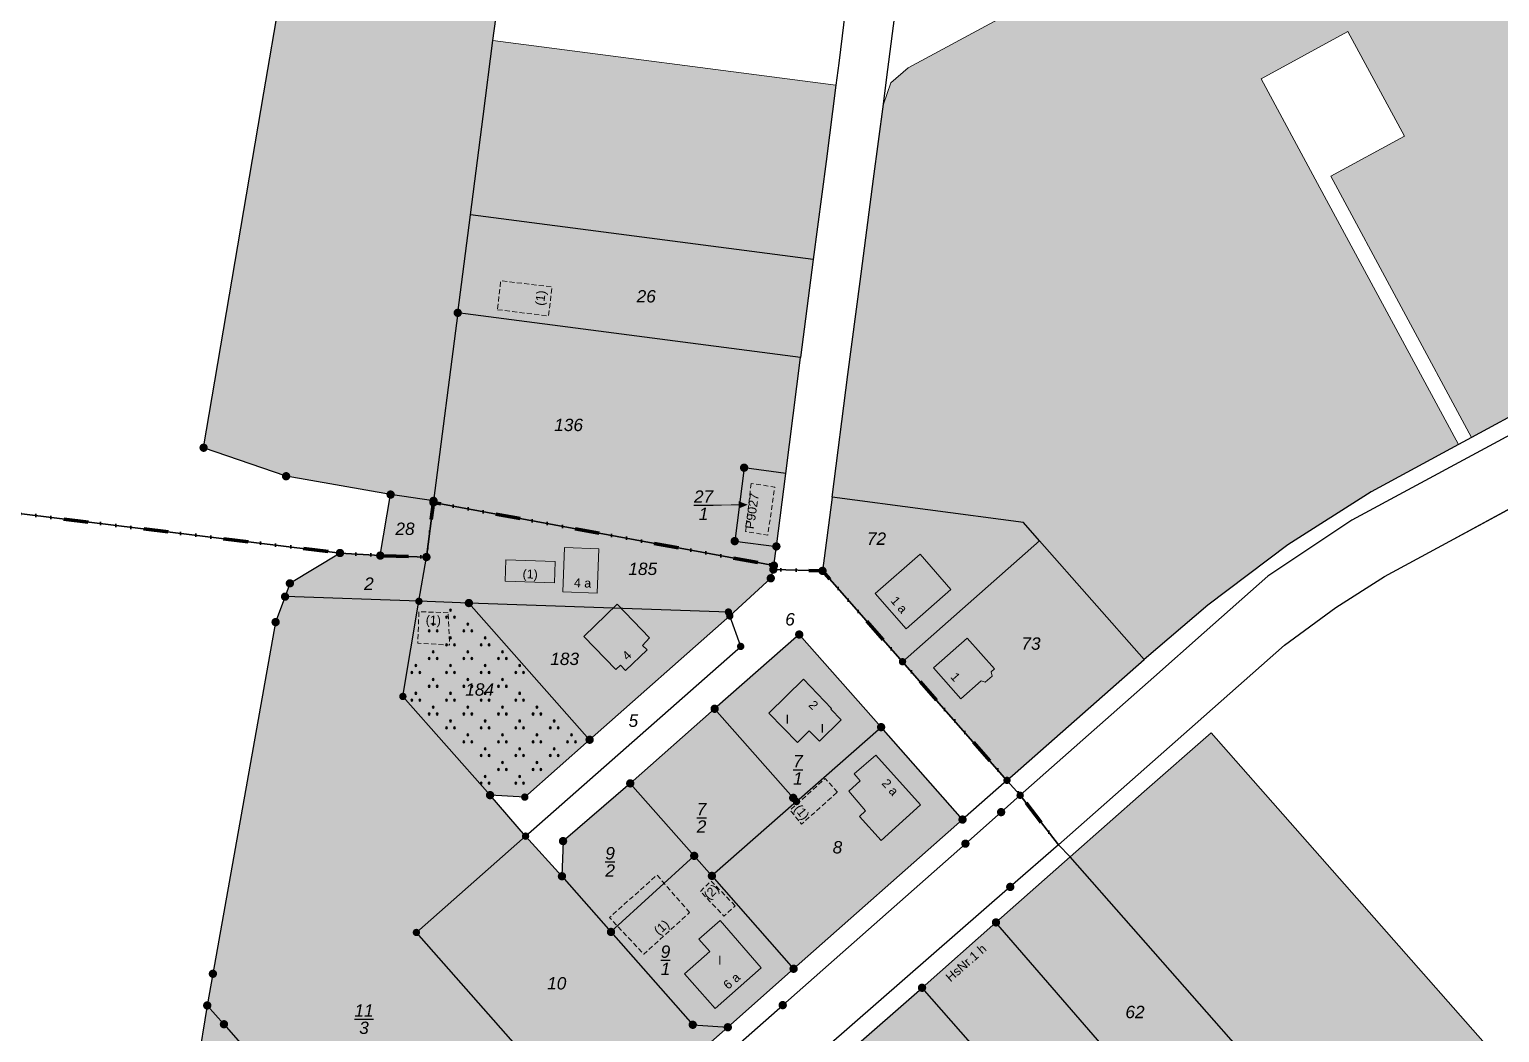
# Model space of a CAD drawing. Header units: metres. Extents: x 361930 to 363047, y 5819267 to 5821471.
# Drawn here: x 362357.3 to 362654.8, y 5820450.3 to 5820653.1 of the extents above; entities that cross this region are included whole.
import ezdxf
from ezdxf.enums import TextEntityAlignment as Align

# ---------------------------------------------------------------- set-up
doc = ezdxf.new("R2010")
doc.units = ezdxf.units.M
doc.linetypes.add('AX_Flurgrenze_2012', pattern=[16.03, 5, -2.5, 0.01, -3, 0.01, -3, 0.01, -2.5])
doc.linetypes.add('AX_Gebaeude_2031', pattern=[1.5, 1, -0.5])
doc.layers.add('03-Kataster', color=2, linetype='Continuous')
for name, color, linetype, plot in [('AP_Grenzpunkt', 7, 'Continuous', False), ('AP_LPO', 7, 'Continuous', False), ('AP_PTO', 7, 'Continuous', False), ('AX_BesondereFlurstuecksgrenze', 7, 'Continuous', False), ('AX_Festlegung', 7, 'Continuous', False), ('AX_Gebaeude_Schraffur', 7, 'Continuous', False), ('AX_Gebaeude_Umgrenzung', 7, 'Continuous', False), ('AX_Nutzung_Schraffur', 7, 'Continuous', False), ('AX_Nutzung_Umgrenzung', 7, 'Continuous', False)]:
    doc.layers.add(name, color=color, linetype=linetype, plot=plot)
doc.styles.add('AX_4070', font='arial.ttf', dxfattribs={"height": 1.8})
doc.styles.add('AX_4111', font='ariali.ttf', dxfattribs={"height": 2.5})
doc.styles.add('AX_4115', font='ariali.ttf', dxfattribs={"height": 2.5})

# ---------------------------------------------------------------- blocks, each defined once
blk = doc.blocks.new('*U16')
h = blk.add_hatch(color=0)
h.dxf.hatch_style = 1
h.paths.add_polyline_path([(7.21, 0.08), (7.2, 0.68), (8.71, 0.11), (7.22, -0.52)])
at = {"color": 0, "lineweight": 18, "const_width": 0.18}
blk.add_lwpolyline([(0, 0), (8.53, 0.1)], dxfattribs=at)
at = {"color": 0, "const_width": 0.18}
blk.add_lwpolyline([(7.2, 0.08), (7.19, 0.68), (8.7, 0.1), (7.21, -0.52)], close=True, dxfattribs=at)
blk = doc.blocks.new('AX_SY3421')
at = {"true_color": 0x009240}
for points in [[(0.2, 0, 1), (-0.2, 0, 1)], [(1, 1.386, 1), (0.6, 1.386, 1)], [(1.8, 0, 1), (1.4, 0, 1)]]:
    blk.add_hatch(color=114, dxfattribs=at).paths.add_polyline_path(points, flags=0)
at = {"color": 114, "linetype": 'Continuous', "true_color": 0x009240, "flags": 128}
for points in [[(0.2, 0, 1), (-0.2, 0, 1)], [(1, 1.386, 1), (0.6, 1.386, 1)], [(1.8, 0, 1), (1.4, 0, 1)]]:
    blk.add_lwpolyline(points, format="xyb", close=True, dxfattribs=at)
blk = doc.blocks.new('*U21')
at = {"layer": 'AX_Nutzung_Schraffur'}
for p in [(362441.7, 5820534.2937), (362438.2, 5820531.4938), (362445.2, 5820531.4938), (362441.7, 5820528.6939), (362448.7, 5820528.6939), (362438.2, 5820525.894), (362445.2, 5820525.894), (362452.2, 5820525.894), (362434.7, 5820523.0941), (362441.7, 5820523.0941), (362448.7, 5820523.0941), (362455.7, 5820523.0941), (362438.2, 5820520.2942), (362445.2, 5820520.2942), (362452.2, 5820520.2942), (362434.7, 5820517.4943), (362441.7, 5820517.4943), (362448.7, 5820517.4943), (362455.7, 5820517.4943), (362438.2, 5820514.6944), (362445.2, 5820514.6944), (362452.2, 5820514.6944), (362459.2, 5820514.6944), (362441.7, 5820511.8945), (362448.7, 5820511.8945), (362455.7, 5820511.8945), (362462.7, 5820511.8945), (362445.2, 5820509.0946), (362452.2, 5820509.0946), (362459.2, 5820509.0946), (362466.2, 5820509.0946), (362448.7, 5820506.2947), (362455.7, 5820506.2947), (362462.7, 5820506.2947), (362452.2, 5820503.4948), (362459.2, 5820503.4948), (362448.7, 5820500.6949), (362455.7, 5820500.6949)]:
    blk.add_blockref('AX_SY3421', p, dxfattribs=at)
blk = doc.blocks.new('AX_SY3020')
at = {"true_color": 0xffffff}
blk.add_hatch(color=7, dxfattribs=at).paths.add_polyline_path([(0.75, 0, 1), (-0.75, 0, 1)], flags=0)
at = {"color": 18, "linetype": 'Continuous', "true_color": 0x000000, "const_width": 0.18, "flags": 128}
blk.add_lwpolyline([(0.75, 0, 1), (-0.75, 0, 1)], format="xyb", close=True, dxfattribs=at)
blk = doc.blocks.new('AX_SY3024')
at = {"true_color": 0xffffff}
blk.add_hatch(color=7, dxfattribs=at).paths.add_polyline_path([(0.75, 0, 1), (-0.75, 0, 1)], flags=0)
at = {"true_color": 0x000000}
h = blk.add_hatch(color=18, dxfattribs=at)
h.dxf.hatch_style = 1
edge = h.paths.add_edge_path()
edge.add_arc((0, 0), 0.25, 0, 360)

msp = doc.modelspace()

# ---------------------------------------------------------------- hatches: boundary and pattern name
at = {"layer": 'AX_Gebaeude_Schraffur', "true_color": 0xcccccc}
for points in [[(362452, 5820596.44), (362462.33, 5820595.17), (362463.06, 5820601.04), (362452.66, 5820602.29)], [(362503.34, 5820561.33), (362502.21, 5820551.6), (362506.7, 5820550.86), (362508.12, 5820560.58)], [(362453.688, 5820545.856), (362453.533, 5820541.561), (362463.52, 5820541.2), (362463.673, 5820545.499)], [(362442.05, 5820535.17), (362436.11, 5820535.39), (362435.9, 5820529.02), (362442.31, 5820528.62)], [(362520.78, 5820498.91), (362518.3, 5820501.66), (362511.22, 5820495.27), (362513.54, 5820492.42)], [(362490.89, 5820474.57), (362484.27, 5820482.13), (362474.67, 5820473.54), (362481.62, 5820466.13)], [(362500.1, 5820475.92), (362495.23, 5820480.93), (362493.06, 5820478.82), (362497.82, 5820473.84)]]:
    msp.add_hatch(color=254, dxfattribs=at).paths.add_polyline_path(points)
at = {"layer": 'AX_Gebaeude_Schraffur', "true_color": 0x999999}
for points in [[(362465.559, 5820548.333), (362465.227, 5820539.368), (362472.197, 5820539.134), (362472.534, 5820548.099)], [(362537.504, 5820546.992), (362528.452, 5820539.062), (362534.73, 5820531.926), (362543.745, 5820539.859)], [(362475.97, 5820523.682), (362476.889, 5820524.57), (362477.94, 5820523.481), (362482.266, 5820527.656), (362481.382, 5820528.572), (362482.777, 5820530.073), (362476.2, 5820536.89), (362469.48, 5820530.4)], [(362547.064, 5820530.022), (362540.251, 5820524.011), (362545.738, 5820517.794), (362549.845, 5820521.421), (362550.714, 5820521.121), (362552.087, 5820522.333), (362551.881, 5820523.219), (362552.541, 5820523.801)], [(362515.069, 5820511.306), (362517.143, 5820509.228), (362521.52, 5820513.525), (362519.458, 5820515.692), (362519.566, 5820515.8), (362513.9, 5820521.739), (362506.939, 5820514.898), (362512.686, 5820508.924)], [(362526.472, 5820495.131), (362525.228, 5820494.001), (362529.659, 5820489.106), (362537.595, 5820496.328), (362528.553, 5820506.37), (362524.178, 5820502.595), (362525.418, 5820501.182), (362523.072, 5820499.065)], [(362505.344, 5820463.364), (362497.066, 5820472.944), (362492.75, 5820469.186), (362494.976, 5820466.679), (362489.818, 5820462.132), (362496.022, 5820455.145)]]:
    msp.add_hatch(color=253, dxfattribs=at).paths.add_polyline_path(points)
at = {"layer": 'AX_Nutzung_Schraffur', "true_color": 0xf2eae8}
msp.add_hatch(color=7, dxfattribs=at).paths.add_polyline_path([(362451.644, 5820655.277), (362454.098, 5820675.173), (362456.799, 5820695), (362459.385, 5820714.832), (362461.935, 5820734.681), (362464.505, 5820754.52), (362467.062, 5820774.364), (362469.629, 5820794.206), (362472.196, 5820814.031), (362474.763, 5820833.855), (362477.33, 5820853.686), (362479.895, 5820873.519), (362482.71, 5820895.333), (362485.541, 5820917.16), (362488.117, 5820937.022), (362490.685, 5820956.853), (362493.26, 5820976.668), (362496.261, 5821000.086), (362498.279, 5821015.489), (362500.337, 5821031.391), (362503.389, 5821054.704), (362470.504, 5821060.985), (362460.524, 5821002.218), (362451.341, 5820924.05), (362440.675, 5820846.783), (362427.409, 5820773.534), (362415.589, 5820704.013), (362404.757, 5820640.313), (362392.553, 5820568.535), (362409.244, 5820562.767), (362430.386, 5820559.061), (362439.069, 5820557.78), (362443.965, 5820595.806), (362446.531, 5820615.618), (362449.136, 5820635.482), (362451.073, 5820650.879)])
at = {"layer": 'AX_Nutzung_Schraffur', "true_color": 0xffeaf4}
h = msp.add_hatch(color=7, dxfattribs=at)
h.paths.add_polyline_path([(362554.259, 5820655.659), (362535.112, 5820645.328), (362531.609, 5820642.331), (362530.088, 5820637.98), (362528.065, 5820622.915), (362525.361, 5820602.145), (362522.918, 5820583.31), (362519.746, 5820558.523), (362517.777, 5820543.636), (362533.961, 5820525.271), (362555.099, 5820501.285), (362582.849, 5820525.702), (362595.767, 5820536.717), (362611.897, 5820548.898), (362628.78, 5820559.613), (362646.462, 5820569.194), (362617.943, 5820621.968), (362606.521, 5820643.105), (362624.065, 5820652.655), (362635.512, 5820631.503), (362620.591, 5820623.405), (362649.112, 5820570.631), (362664.065, 5820578.734), (362681.634, 5820588.256), (362699.203, 5820597.777), (362716.777, 5820607.3), (362734.389, 5820616.8), (362751.973, 5820626.3), (362769.545, 5820635.813), (362787.156, 5820645.317), (362804.744, 5820654.846), (362822.334, 5820664.329), (362839.958, 5820673.829), (362811.317, 5820726.699), (362782.802, 5820779.443), (362780.145, 5820778.004), (362765.204, 5820769.914), (362747.634, 5820760.4), (362730.051, 5820750.879), (362712.467, 5820741.358), (362694.887, 5820731.83), (362677.296, 5820722.319), (362659.711, 5820712.801), (362642.145, 5820703.244), (362624.536, 5820693.774), (362606.964, 5820684.2), (362589.38, 5820674.71), (362571.827, 5820665.173)])
h.paths.add_polyline_path([(362776.158, 5820707.61), (362792.841, 5820676.828), (362775.259, 5820667.309), (362758.576, 5820698.114)], flags=16)
for points in [[(362451.073, 5820650.879), (362449.136, 5820635.482), (362446.531, 5820615.618), (362443.965, 5820595.806), (362513.352, 5820586.791), (362515.908, 5820606.614), (362518.532, 5820626.405), (362520.479, 5820641.865)], [(362439.046, 5820557.472), (362437.634, 5820546.429), (362436.122, 5820537.484), (362446.224, 5820537.13), (362470.652, 5820509.494), (362499.014, 5820534.52), (362507.305, 5820542.136), (362507.834, 5820543.922), (362507.936, 5820544.692)], [(362478.868, 5820500.669), (362491.817, 5820486.017), (362474.978, 5820470.635), (362491.516, 5820451.868), (362498.616, 5820451.361), (362511.927, 5820463.189), (362546.105, 5820493.351), (362529.629, 5820512.039), (362513.064, 5820530.764), (362495.952, 5820515.755)], [(362410.382, 5820346.97), (362422.825, 5820332.885), (362430.207, 5820324.529), (362446.691, 5820305.905), (362459.901, 5820290.981), (362476.512, 5820272.215), (362496.482, 5820249.655), (362518.997, 5820269.521), (362533.781, 5820282.508), (362548.785, 5820295.719), (362563.796, 5820308.935), (362578.774, 5820322.172), (362593.785, 5820335.345), (362608.794, 5820348.556), (362623.793, 5820361.763), (362638.804, 5820375.01), (362653.815, 5820388.257), (362669.141, 5820401.438), (362682.336, 5820413.427), (362639.347, 5820462.192), (362596.397, 5820510.913), (362582.87, 5820499.046), (362567.882, 5820485.829), (362552.874, 5820472.559), (362537.916, 5820459.347), (362522.881, 5820446.161), (362507.884, 5820432.939), (362492.909, 5820419.726), (362477.89, 5820406.471), (362462.928, 5820393.225), (362447.94, 5820379.982), (362432.904, 5820366.817)]]:
    msp.add_hatch(color=7, dxfattribs=at).paths.add_polyline_path(points)
at = {"layer": 'AX_Nutzung_Schraffur', "true_color": 0xfff7bf}
for points in [[(362443.965, 5820595.806), (362439.069, 5820557.78), (362439.046, 5820557.472), (362507.936, 5820544.692), (362508.439, 5820548.581), (362500.008, 5820549.649), (362501.915, 5820564.494), (362510.338, 5820563.355), (362513.352, 5820586.791)], [(362409.037, 5820538.421), (362407.122, 5820533.276), (362394.428, 5820462.176), (362393.286, 5820455.778), (362396.666, 5820451.97), (362438.174, 5820404.758), (362391.056, 5820363.205), (362386.444, 5820352.478), (362472.665, 5820428.562), (362435.6, 5820470.528), (362457.695, 5820490.001), (362450.512, 5820498.291), (362432.869, 5820518.252), (362436.122, 5820537.484)]]:
    msp.add_hatch(color=254, dxfattribs=at).paths.add_polyline_path(points)
at = {"layer": 'AX_Nutzung_Schraffur', "true_color": 0xededed}
for points in [[(362501.915, 5820564.494), (362500.008, 5820549.649), (362508.439, 5820548.581), (362510.338, 5820563.355)], [(362420.151, 5820547.246), (362410.003, 5820541.115), (362409.037, 5820538.421), (362436.122, 5820537.484), (362437.634, 5820546.429), (362428.292, 5820546.726)]]:
    msp.add_hatch(color=7, dxfattribs=at).paths.add_polyline_path(points)
at = {"layer": 'AX_Nutzung_Schraffur', "true_color": 0xeaffd3}
for points in [[(362430.386, 5820559.061), (362428.292, 5820546.726), (362437.634, 5820546.429), (362439.046, 5820557.472), (362439.069, 5820557.78)], [(362446.224, 5820537.13), (362436.122, 5820537.484), (362432.869, 5820518.252), (362450.512, 5820498.291), (362457.533, 5820497.895), (362470.652, 5820509.494)], [(362465.277, 5820488.999), (362465.056, 5820481.895), (362457.695, 5820490.001), (362435.6, 5820470.528), (362472.665, 5820428.562), (362498.616, 5820451.361), (362491.516, 5820451.868), (362474.978, 5820470.635), (362491.817, 5820486.017), (362478.868, 5820500.669)], [(362393.286, 5820455.778), (362385.373, 5820407.081), (362384.418, 5820400.876), (362380.083, 5820372.716), (362391.056, 5820363.205), (362438.174, 5820404.758), (362396.666, 5820451.97)]]:
    msp.add_hatch(color=254, dxfattribs=at).paths.add_polyline_path(points)

# ---------------------------------------------------------------- linework, layer by layer
at = {"layer": '03-Kataster'}
for p, q in [((362404.757, 5820640.313), (362415.589, 5820704.013)), ((362530.73, 5820642.927), (362536.276, 5820685.915)), ((362523.515, 5820666.129), (362521.052, 5820646.277)), ((362451.073, 5820650.879), (362451.644, 5820655.277)), ((362449.136, 5820635.482), (362451.073, 5820650.879)), ((362521.052, 5820646.277), (362520.479, 5820641.865)), ((362530.088, 5820637.98), (362530.73, 5820642.927)), ((362392.553, 5820568.535), (362404.757, 5820640.313)), ((362520.479, 5820641.865), (362518.532, 5820626.405)), ((362528.065, 5820622.915), (362530.088, 5820637.98)), ((362446.531, 5820615.618), (362449.136, 5820635.482)), ((362518.532, 5820626.405), (362515.908, 5820606.614)), ((362525.361, 5820602.145), (362528.065, 5820622.915)), ((362443.965, 5820595.806), (362446.531, 5820615.618)), ((362515.908, 5820606.614), (362446.531, 5820615.618)), ((362515.908, 5820606.614), (362513.352, 5820586.791)), ((362522.918, 5820583.31), (362525.361, 5820602.145)), ((362443.965, 5820595.806), (362439.069, 5820557.78)), ((362513.352, 5820586.791), (362443.965, 5820595.806)), ((362510.338, 5820563.355), (362513.352, 5820586.791)), ((362519.746, 5820558.523), (362522.918, 5820583.31)), ((362669.358, 5820577.848), (362624.851, 5820553.856)), ((362664.065, 5820578.734), (362649.112, 5820570.631)), ((362409.244, 5820562.767), (362392.553, 5820568.535)), ((362646.462, 5820569.194), (362628.78, 5820559.613)), ((362649.112, 5820570.631), (362646.462, 5820569.194)), ((362631.509, 5820542.474), (362675.449, 5820566.346)), ((362430.386, 5820559.061), (362409.244, 5820562.767)), ((362501.915, 5820564.494), (362500.008, 5820549.649)), ((362510.338, 5820563.355), (362501.915, 5820564.494)), ((362508.439, 5820548.581), (362510.338, 5820563.355)), ((362428.292, 5820546.726), (362430.386, 5820559.061)), ((362439.069, 5820557.78), (362430.386, 5820559.061)), ((362628.78, 5820559.613), (362611.897, 5820548.898)), ((362437.634, 5820546.429), (362439.046, 5820557.472)), ((362439.046, 5820557.472), (362437.634, 5820546.429)), ((362439.046, 5820557.472), (362439.069, 5820557.78)), ((362439.046, 5820557.472), (362507.936, 5820544.692)), ((362507.936, 5820544.692), (362439.046, 5820557.472)), ((362519.746, 5820558.523), (362517.777, 5820543.636)), ((362558.45, 5820553.435), (362519.746, 5820558.523)), ((362350.285, 5820555.819), (362420.151, 5820547.246)), ((362420.151, 5820547.246), (362350.285, 5820555.819)), ((362561.68, 5820549.69), (362558.45, 5820553.435)), ((362624.851, 5820553.856), (362607.907, 5820542.539)), ((362420.151, 5820547.246), (362410.003, 5820541.115)), ((362420.151, 5820547.246), (362428.292, 5820546.726)), ((362428.292, 5820546.726), (362420.151, 5820547.246)), ((362500.008, 5820549.649), (362508.439, 5820548.581)), ((362507.936, 5820544.692), (362508.439, 5820548.581)), ((362561.68, 5820549.69), (362533.961, 5820525.271)), ((362582.849, 5820525.702), (362561.68, 5820549.69)), ((362611.897, 5820548.898), (362595.767, 5820536.717)), ((362428.292, 5820546.726), (362437.634, 5820546.429)), ((362437.634, 5820546.429), (362428.292, 5820546.726)), ((362436.122, 5820537.484), (362437.634, 5820546.429)), ((362507.936, 5820544.692), (362507.834, 5820543.922)), ((362507.834, 5820543.922), (362507.936, 5820544.692)), ((362410.003, 5820541.115), (362409.037, 5820538.421)), ((362499.014, 5820534.52), (362507.305, 5820542.136)), ((362507.305, 5820542.136), (362507.834, 5820543.922)), ((362507.834, 5820543.922), (362517.777, 5820543.636)), ((362517.777, 5820543.636), (362507.834, 5820543.922)), ((362517.777, 5820543.636), (362533.961, 5820525.271)), ((362533.961, 5820525.271), (362517.777, 5820543.636)), ((362607.907, 5820542.539), (362595.021, 5820531.16)), ((362621.637, 5820536.216), (362631.509, 5820542.474)), ((362409.037, 5820538.421), (362407.122, 5820533.276)), ((362436.122, 5820537.484), (362409.037, 5820538.421)), ((362432.869, 5820518.252), (362436.122, 5820537.484)), ((362446.224, 5820537.13), (362436.122, 5820537.484)), ((362446.224, 5820537.13), (362470.652, 5820509.494)), ((362498.73, 5820535.316), (362446.224, 5820537.13)), ((362499.014, 5820534.52), (362498.73, 5820535.316)), ((362595.767, 5820536.717), (362582.849, 5820525.702)), ((362611.282, 5820528.585), (362621.637, 5820536.216)), ((362407.122, 5820533.276), (362394.428, 5820462.176)), ((362499.014, 5820534.52), (362470.652, 5820509.494)), ((362501.217, 5820528.36), (362499.014, 5820534.52)), ((362513.064, 5820530.764), (362495.952, 5820515.755)), ((362529.629, 5820512.039), (362513.064, 5820530.764)), ((362595.021, 5820531.16), (362584.777, 5820522.113)), ((362457.695, 5820490.001), (362501.217, 5820528.36)), ((362600.193, 5820518.814), (362611.282, 5820528.585)), ((362533.961, 5820525.271), (362555.099, 5820501.285)), ((362555.099, 5820501.285), (362533.961, 5820525.271)), ((362555.099, 5820501.285), (362582.849, 5820525.702)), ((362584.777, 5820522.113), (362581.371, 5820519.107)), ((362450.512, 5820498.291), (362432.869, 5820518.252)), ((362581.371, 5820519.107), (362557.764, 5820498.261)), ((362593.184, 5820512.637), (362600.193, 5820518.814)), ((362478.868, 5820500.669), (362495.952, 5820515.755)), ((362495.952, 5820515.755), (362511.841, 5820497.742)), ((362512.503, 5820496.992), (362529.629, 5820512.039)), ((362546.105, 5820493.351), (362529.629, 5820512.039)), ((362565.533, 5820488.27), (362593.184, 5820512.637)), ((362470.652, 5820509.494), (362457.533, 5820497.895)), ((362478.868, 5820500.669), (362465.277, 5820488.999)), ((362491.817, 5820486.017), (362478.868, 5820500.669)), ((362555.099, 5820501.285), (362546.105, 5820493.351)), ((362555.099, 5820501.285), (362557.764, 5820498.261)), ((362557.764, 5820498.261), (362555.099, 5820501.285)), ((362457.533, 5820497.895), (362450.512, 5820498.291)), ((362457.695, 5820490.001), (362450.512, 5820498.291)), ((362512.503, 5820496.992), (362495.398, 5820481.965)), ((362511.841, 5820497.742), (362512.503, 5820496.992)), ((362553.91, 5820494.857), (362557.764, 5820498.261)), ((362557.764, 5820498.261), (362565.533, 5820488.27)), ((362565.533, 5820488.27), (362557.764, 5820498.261)), ((362546.688, 5820488.48), (362553.91, 5820494.857)), ((362546.105, 5820493.351), (362511.927, 5820463.189)), ((362435.6, 5820470.528), (362457.695, 5820490.001)), ((362457.695, 5820490.001), (362465.056, 5820481.895)), ((362465.277, 5820488.999), (362465.056, 5820481.895)), ((362509.724, 5820455.839), (362546.688, 5820488.48)), ((362565.533, 5820488.27), (362555.759, 5820479.738)), ((362567.882, 5820485.829), (362565.533, 5820488.27)), ((362491.817, 5820486.017), (362474.978, 5820470.635)), ((362495.398, 5820481.965), (362491.817, 5820486.017)), ((362552.874, 5820472.559), (362567.882, 5820485.829)), ((362610.847, 5820437.068), (362567.882, 5820485.829)), ((362465.056, 5820481.895), (362474.978, 5820470.635)), ((362495.398, 5820481.965), (362511.927, 5820463.189)), ((362555.759, 5820479.738), (362518.467, 5820447.188)), ((362472.665, 5820428.562), (362435.6, 5820470.528)), ((362474.978, 5820470.635), (362491.516, 5820451.868)), ((362537.916, 5820459.347), (362552.874, 5820472.559)), ((362595.416, 5820423.408), (362552.874, 5820472.559)), ((362394.428, 5820462.176), (362393.286, 5820455.778)), ((362511.927, 5820463.189), (362498.616, 5820451.361)), ((362522.881, 5820446.161), (362537.916, 5820459.347)), ((362580.842, 5820410.668), (362537.916, 5820459.347)), ((362393.286, 5820455.778), (362385.373, 5820407.081)), ((362393.286, 5820455.778), (362396.666, 5820451.97)), ((362471.735, 5820422.298), (362509.724, 5820455.839)), ((362396.666, 5820451.97), (362438.174, 5820404.758)), ((362491.516, 5820451.868), (362498.616, 5820451.361)), ((362498.616, 5820451.361), (362472.665, 5820428.562))]:
    msp.add_line(p, q, dxfattribs=at)
at = {"layer": 'AX_BesondereFlurstuecksgrenze', "color": 211, "linetype": 'AX_Flurgrenze_2012', "lineweight": 100, "true_color": 0xf27fff, "flags": 128}
msp.add_lwpolyline([(362334.495, 5820575.959), (362351.743, 5820571.55), (362353.055, 5820571.256), (362350.285, 5820555.819), (362420.151, 5820547.246), (362428.292, 5820546.726), (362437.634, 5820546.429), (362439.046, 5820557.472), (362507.936, 5820544.692), (362507.834, 5820543.922), (362517.777, 5820543.636), (362533.961, 5820525.271), (362555.099, 5820501.285), (362557.764, 5820498.261), (362565.533, 5820488.27)], dxfattribs=at)
at = {"layer": 'AX_Festlegung', "color": 253, "linetype": 'Continuous', "lineweight": 18, "true_color": 0x999999, "flags": 128}
msp.add_lwpolyline([(362669.358, 5820577.848), (362624.851, 5820553.856), (362607.907, 5820542.539), (362595.021, 5820531.16), (362584.777, 5820522.113), (362581.371, 5820519.107), (362557.764, 5820498.261), (362557.764, 5820498.261), (362565.533, 5820488.27), (362593.184, 5820512.637), (362600.193, 5820518.814), (362611.282, 5820528.585), (362621.637, 5820536.216), (362631.509, 5820542.474), (362675.449, 5820566.346)], dxfattribs=at)
msp.add_lwpolyline([(362565.533, 5820488.27), (362557.764, 5820498.261), (362553.91, 5820494.857), (362546.688, 5820488.48), (362509.724, 5820455.839), (362471.735, 5820422.298), (362434.808, 5820389.721), (362393.462, 5820353.235), (362374.508, 5820336.503), (362366.712, 5820329.818), (362350.904, 5820316.263), (362349.348, 5820314.929), (362346.075, 5820296.062), (362350.982, 5820299.887), (362366.98, 5820314.523), (362375.483, 5820322.032), (362404.495, 5820347.652), (362407.421, 5820350.222), (362442.549, 5820380.902), (362480.052, 5820413.65), (362518.467, 5820447.188), (362555.759, 5820479.738), (362565.533, 5820488.27)], close=True, dxfattribs=at)
at = {"layer": 'AX_Gebaeude_Umgrenzung', "color": 18, "linetype": 'AX_Gebaeude_2031', "lineweight": 18, "true_color": 0x000000, "flags": 128}
for points in [[(362452, 5820596.44), (362462.33, 5820595.17), (362463.06, 5820601.04), (362452.66, 5820602.29), (362452, 5820596.44)], [(362503.34, 5820561.33), (362502.21, 5820551.6), (362506.7, 5820550.86), (362508.12, 5820560.58), (362503.34, 5820561.33)], [(362442.05, 5820535.17), (362436.11, 5820535.39), (362435.9, 5820529.02), (362442.31, 5820528.62), (362442.05, 5820535.17)], [(362520.78, 5820498.91), (362518.3, 5820501.66), (362511.22, 5820495.27), (362513.54, 5820492.42), (362520.78, 5820498.91)], [(362490.89, 5820474.57), (362484.27, 5820482.13), (362474.67, 5820473.54), (362481.62, 5820466.13), (362490.89, 5820474.57)], [(362500.1, 5820475.92), (362495.23, 5820480.93), (362493.06, 5820478.82), (362497.82, 5820473.84), (362500.1, 5820475.92)]]:
    msp.add_lwpolyline(points, close=True, dxfattribs=at)
at = {"layer": 'AX_Gebaeude_Umgrenzung', "color": 18, "linetype": 'Continuous', "lineweight": 18, "true_color": 0x000000, "flags": 128}
for points in [[(362465.559, 5820548.333), (362465.227, 5820539.368), (362472.197, 5820539.134), (362472.534, 5820548.099), (362465.559, 5820548.333)], [(362537.504, 5820546.992), (362528.452, 5820539.062), (362534.73, 5820531.926), (362543.745, 5820539.859), (362537.504, 5820546.992)], [(362453.688, 5820545.856), (362453.533, 5820541.561), (362463.52, 5820541.2), (362463.673, 5820545.499), (362453.688, 5820545.856)], [(362475.97, 5820523.682), (362476.889, 5820524.57), (362477.94, 5820523.481), (362482.266, 5820527.656), (362481.382, 5820528.572), (362482.777, 5820530.073), (362476.2, 5820536.89), (362469.48, 5820530.4), (362475.97, 5820523.682)], [(362547.064, 5820530.022), (362540.251, 5820524.011), (362545.738, 5820517.794), (362549.845, 5820521.421), (362550.714, 5820521.121), (362552.087, 5820522.333), (362551.881, 5820523.219), (362552.541, 5820523.801), (362547.064, 5820530.022)], [(362515.069, 5820511.306), (362517.143, 5820509.228), (362521.52, 5820513.525), (362519.458, 5820515.692), (362519.566, 5820515.8), (362513.9, 5820521.739), (362506.939, 5820514.898), (362512.686, 5820508.924), (362515.069, 5820511.306)], [(362526.472, 5820495.131), (362525.228, 5820494.001), (362529.659, 5820489.106), (362537.595, 5820496.328), (362528.553, 5820506.37), (362524.178, 5820502.595), (362525.418, 5820501.182), (362523.072, 5820499.065), (362526.472, 5820495.131)], [(362505.344, 5820463.364), (362497.066, 5820472.944), (362492.75, 5820469.186), (362494.976, 5820466.679), (362489.818, 5820462.132), (362496.022, 5820455.145), (362505.344, 5820463.364)]]:
    msp.add_lwpolyline(points, close=True, dxfattribs=at)
at = {"layer": 'AX_Nutzung_Umgrenzung', "color": 253, "linetype": 'Continuous', "lineweight": 18, "true_color": 0x999999, "flags": 128}
for points in [[(362397.383, 5820980.519), (362382.526, 5820896.85), (362369.931, 5820817.142), (362361.808, 5820754.093), (362356.703, 5820726.509), (362354.224, 5820703.046), (362351.578, 5820679.019), (362334.495, 5820575.959), (362351.743, 5820571.55), (362353.055, 5820571.256), (362350.285, 5820555.819), (362350.285, 5820555.819), (362420.151, 5820547.246), (362428.292, 5820546.726), (362430.386, 5820559.061), (362409.244, 5820562.767), (362392.553, 5820568.535), (362404.757, 5820640.313), (362415.589, 5820704.013), (362427.409, 5820773.534), (362440.675, 5820846.783), (362451.341, 5820924.05), (362460.524, 5821002.218)], [(362415.589, 5820704.013), (362404.757, 5820640.313), (362392.553, 5820568.535), (362409.244, 5820562.767), (362430.386, 5820559.061), (362439.069, 5820557.78), (362443.965, 5820595.806), (362446.531, 5820615.618), (362449.136, 5820635.482), (362451.073, 5820650.879), (362451.644, 5820655.277)], [(362523.515, 5820666.129), (362521.052, 5820646.277), (362520.479, 5820641.865), (362518.532, 5820626.405), (362515.908, 5820606.614), (362513.352, 5820586.791), (362510.338, 5820563.355), (362508.439, 5820548.581), (362507.936, 5820544.692), (362507.834, 5820543.922), (362517.777, 5820543.636), (362519.746, 5820558.523), (362522.918, 5820583.31), (362525.361, 5820602.145), (362528.065, 5820622.915), (362530.088, 5820637.98), (362530.73, 5820642.927), (362536.276, 5820685.915)], [(362554.259, 5820655.659), (362535.112, 5820645.328), (362531.609, 5820642.331), (362530.088, 5820637.98), (362528.065, 5820622.915), (362525.361, 5820602.145), (362522.918, 5820583.31), (362519.746, 5820558.523), (362517.777, 5820543.636), (362533.961, 5820525.271), (362555.099, 5820501.285), (362582.849, 5820525.702), (362595.767, 5820536.717), (362611.897, 5820548.898), (362628.78, 5820559.613), (362646.462, 5820569.194), (362617.943, 5820621.968), (362606.521, 5820643.105), (362624.065, 5820652.655), (362635.512, 5820631.503), (362620.591, 5820623.405), (362649.112, 5820570.631), (362664.065, 5820578.734)], [(362669.358, 5820577.848), (362624.851, 5820553.856), (362607.907, 5820542.539), (362595.021, 5820531.16), (362584.777, 5820522.113), (362581.371, 5820519.107), (362557.764, 5820498.261), (362565.533, 5820488.27), (362565.533, 5820488.27), (362593.184, 5820512.637), (362600.193, 5820518.814), (362611.282, 5820528.585), (362621.637, 5820536.216), (362631.509, 5820542.474), (362763.879, 5820614.389)], [(362664.065, 5820578.734), (362649.112, 5820570.631), (362646.462, 5820569.194), (362628.78, 5820559.613), (362611.897, 5820548.898), (362595.767, 5820536.717), (362582.849, 5820525.702), (362555.099, 5820501.285), (362557.764, 5820498.261), (362557.764, 5820498.261), (362581.371, 5820519.107), (362584.777, 5820522.113), (362595.021, 5820531.16), (362607.907, 5820542.539), (362624.851, 5820553.856), (362669.358, 5820577.848)], [(362355.084, 5820353.4), (362363.374, 5820403.694), (362384.418, 5820400.876), (362385.373, 5820407.081), (362393.286, 5820455.778), (362394.428, 5820462.176), (362407.122, 5820533.276), (362409.037, 5820538.421), (362410.003, 5820541.115), (362420.151, 5820547.246), (362350.285, 5820555.819)], [(362682.336, 5820413.427), (362639.347, 5820462.192), (362596.397, 5820510.913), (362582.87, 5820499.046), (362567.882, 5820485.829), (362552.874, 5820472.559), (362537.916, 5820459.347), (362522.881, 5820446.161), (362507.884, 5820432.939), (362492.909, 5820419.726), (362477.89, 5820406.471), (362462.928, 5820393.225), (362447.94, 5820379.982), (362432.904, 5820366.817), (362410.382, 5820346.97), (362410.382, 5820346.97), (362422.825, 5820332.885), (362430.207, 5820324.529), (362446.691, 5820305.905)]]:
    msp.add_lwpolyline(points, dxfattribs=at)
for points in [[(362451.073, 5820650.879), (362449.136, 5820635.482), (362446.531, 5820615.618), (362443.965, 5820595.806), (362513.352, 5820586.791), (362515.908, 5820606.614), (362518.532, 5820626.405), (362520.479, 5820641.865), (362451.073, 5820650.879)], [(362443.965, 5820595.806), (362439.069, 5820557.78), (362439.046, 5820557.472), (362507.936, 5820544.692), (362508.439, 5820548.581), (362500.008, 5820549.649), (362501.915, 5820564.494), (362510.338, 5820563.355), (362513.352, 5820586.791), (362443.965, 5820595.806)], [(362501.915, 5820564.494), (362500.008, 5820549.649), (362508.439, 5820548.581), (362510.338, 5820563.355), (362501.915, 5820564.494)], [(362430.386, 5820559.061), (362428.292, 5820546.726), (362437.634, 5820546.429), (362439.046, 5820557.472), (362439.069, 5820557.78), (362430.386, 5820559.061)], [(362439.046, 5820557.472), (362437.634, 5820546.429), (362436.122, 5820537.484), (362446.224, 5820537.13), (362470.652, 5820509.494), (362499.014, 5820534.52), (362507.305, 5820542.136), (362507.834, 5820543.922), (362507.936, 5820544.692), (362439.046, 5820557.472)], [(362420.151, 5820547.246), (362410.003, 5820541.115), (362409.037, 5820538.421), (362436.122, 5820537.484), (362437.634, 5820546.429), (362428.292, 5820546.726), (362420.151, 5820547.246)], [(362457.695, 5820490.001), (362465.056, 5820481.895), (362465.277, 5820488.999), (362478.868, 5820500.669), (362495.952, 5820515.755), (362513.064, 5820530.764), (362529.629, 5820512.039), (362546.105, 5820493.351), (362555.099, 5820501.285), (362533.961, 5820525.271), (362517.777, 5820543.636), (362507.834, 5820543.922), (362507.305, 5820542.136), (362499.014, 5820534.52), (362501.217, 5820528.36), (362457.695, 5820490.001)], [(362409.037, 5820538.421), (362407.122, 5820533.276), (362394.428, 5820462.176), (362393.286, 5820455.778), (362396.666, 5820451.97), (362438.174, 5820404.758), (362391.056, 5820363.205), (362386.444, 5820352.478), (362472.665, 5820428.562), (362435.6, 5820470.528), (362457.695, 5820490.001), (362450.512, 5820498.291), (362432.869, 5820518.252), (362436.122, 5820537.484), (362409.037, 5820538.421)], [(362446.224, 5820537.13), (362436.122, 5820537.484), (362432.869, 5820518.252), (362450.512, 5820498.291), (362457.533, 5820497.895), (362470.652, 5820509.494), (362446.224, 5820537.13)], [(362499.014, 5820534.52), (362470.652, 5820509.494), (362457.533, 5820497.895), (362450.512, 5820498.291), (362457.695, 5820490.001), (362501.217, 5820528.36), (362499.014, 5820534.52)], [(362478.868, 5820500.669), (362491.817, 5820486.017), (362474.978, 5820470.635), (362491.516, 5820451.868), (362498.616, 5820451.361), (362511.927, 5820463.189), (362546.105, 5820493.351), (362529.629, 5820512.039), (362513.064, 5820530.764), (362495.952, 5820515.755), (362478.868, 5820500.669)], [(362374.508, 5820336.503), (362393.462, 5820353.235), (362434.808, 5820389.721), (362471.735, 5820422.298), (362509.724, 5820455.839), (362546.688, 5820488.48), (362553.91, 5820494.857), (362557.764, 5820498.261), (362555.099, 5820501.285), (362546.105, 5820493.351), (362511.927, 5820463.189), (362498.616, 5820451.361), (362472.665, 5820428.562), (362386.444, 5820352.478), (362375.483, 5820342.837), (362374.508, 5820336.503)], [(362465.277, 5820488.999), (362465.056, 5820481.895), (362457.695, 5820490.001), (362435.6, 5820470.528), (362472.665, 5820428.562), (362498.616, 5820451.361), (362491.516, 5820451.868), (362474.978, 5820470.635), (362491.817, 5820486.017), (362478.868, 5820500.669), (362465.277, 5820488.999)], [(362565.533, 5820488.27), (362557.764, 5820498.261), (362553.91, 5820494.857), (362546.688, 5820488.48), (362509.724, 5820455.839), (362471.735, 5820422.298), (362434.808, 5820389.721), (362393.462, 5820353.235), (362374.508, 5820336.503), (362366.712, 5820329.818), (362350.904, 5820316.263), (362349.348, 5820314.929), (362346.075, 5820296.062), (362350.982, 5820299.887), (362366.98, 5820314.523), (362375.483, 5820322.032), (362404.495, 5820347.652), (362407.421, 5820350.222), (362442.549, 5820380.902), (362480.052, 5820413.65), (362518.467, 5820447.188), (362555.759, 5820479.738), (362565.533, 5820488.27)], [(362410.382, 5820346.97), (362432.904, 5820366.817), (362447.94, 5820379.982), (362462.928, 5820393.225), (362477.89, 5820406.471), (362492.909, 5820419.726), (362507.884, 5820432.939), (362522.881, 5820446.161), (362537.916, 5820459.347), (362552.874, 5820472.559), (362567.882, 5820485.829), (362565.533, 5820488.27), (362555.759, 5820479.738), (362518.467, 5820447.188), (362480.052, 5820413.65), (362442.549, 5820380.902), (362407.421, 5820350.222), (362410.382, 5820346.97)], [(362393.286, 5820455.778), (362385.373, 5820407.081), (362384.418, 5820400.876), (362380.083, 5820372.716), (362391.056, 5820363.205), (362438.174, 5820404.758), (362396.666, 5820451.97), (362393.286, 5820455.778)]]:
    msp.add_lwpolyline(points, close=True, dxfattribs=at)

# ---------------------------------------------------------------- block references
at = {"layer": 'AP_Grenzpunkt'}
for name, p in [('AX_SY3020', (362443.965, 5820595.806)), ('AX_SY3020', (362392.553, 5820568.535)), ('AX_SY3020', (362501.915, 5820564.494)), ('AX_SY3020', (362409.244, 5820562.767)), ('AX_SY3020', (362430.386, 5820559.061)), ('AX_SY3020', (362439.046, 5820557.472)), ('AX_SY3020', (362439.069, 5820557.78)), ('AX_SY3020', (362500.008, 5820549.649)), ('AX_SY3020', (362420.151, 5820547.246)), ('AX_SY3020', (362428.292, 5820546.726)), ('AX_SY3020', (362437.634, 5820546.429)), ('AX_SY3020', (362508.439, 5820548.581)), ('AX_SY3020', (362507.834, 5820543.922)), ('AX_SY3020', (362507.936, 5820544.692)), ('AX_SY3020', (362517.777, 5820543.636)), ('AX_SY3020', (362410.003, 5820541.115)), ('AX_SY3020', (362507.305, 5820542.136)), ('AX_SY3020', (362409.037, 5820538.421)), ('AX_SY3024', (362436.122, 5820537.484)), ('AX_SY3020', (362446.224, 5820537.13)), ('AX_SY3024', (362498.73, 5820535.316)), ('AX_SY3024', (362499.014, 5820534.52)), ('AX_SY3020', (362407.122, 5820533.276)), ('AX_SY3020', (362513.064, 5820530.764)), ('AX_SY3024', (362501.217, 5820528.36)), ('AX_SY3024', (362533.961, 5820525.271)), ('AX_SY3024', (362432.869, 5820518.252)), ('AX_SY3020', (362495.952, 5820515.755)), ('AX_SY3020', (362529.629, 5820512.039)), ('AX_SY3020', (362470.652, 5820509.494)), ('AX_SY3020', (362478.868, 5820500.669)), ('AX_SY3024', (362555.099, 5820501.285)), ('AX_SY3020', (362450.512, 5820498.291)), ('AX_SY3024', (362457.533, 5820497.895)), ('AX_SY3020', (362511.841, 5820497.742)), ('AX_SY3024', (362512.503, 5820496.992)), ('AX_SY3024', (362557.764, 5820498.261)), ('AX_SY3020', (362546.105, 5820493.351)), ('AX_SY3020', (362553.91, 5820494.857)), ('AX_SY3024', (362457.695, 5820490.001)), ('AX_SY3020', (362465.277, 5820488.999)), ('AX_SY3020', (362546.688, 5820488.48)), ('AX_SY3020', (362491.817, 5820486.017)), ('AX_SY3020', (362465.056, 5820481.895)), ('AX_SY3020', (362495.398, 5820481.965)), ('AX_SY3020', (362555.759, 5820479.738)), ('AX_SY3020', (362552.874, 5820472.559)), ('AX_SY3024', (362435.6, 5820470.528)), ('AX_SY3020', (362474.978, 5820470.635)), ('AX_SY3020', (362511.927, 5820463.189)), ('AX_SY3020', (362394.428, 5820462.176)), ('AX_SY3020', (362537.916, 5820459.347)), ('AX_SY3020', (362393.286, 5820455.778)), ('AX_SY3020', (362509.724, 5820455.839)), ('AX_SY3020', (362396.666, 5820451.97)), ('AX_SY3020', (362491.516, 5820451.868)), ('AX_SY3020', (362498.616, 5820451.361))]:
    msp.add_blockref(name, p, dxfattribs=at)
at = {"layer": 'AP_LPO', "color": 18, "true_color": 0x000000}
msp.add_blockref('*U16', (362493.7, 5820556.9), dxfattribs=at)
at = {"layer": 'AX_Nutzung_Schraffur'}
msp.add_blockref('*U21', (0, 0), dxfattribs=at)

# ---------------------------------------------------------------- texts
at = {"layer": 'AP_PTO', "color": 18, "true_color": 0x000000, "style": 'AX_4070'}
for s, rotation, p in [('(1)', 82.998, (362461.6, 5820598.7)), ('P9027', 81.71101, (362504.4, 5820555.6)), ('(1)', 357.993, (362458.6, 5820542.1)), ('4 a', 358.11, (362469.2, 5820540.3)), ('1 a', 311.229, (362532.6, 5820536.2)), ('(1)', 357.876, (362439, 5820532.8)), ('4', 43.983, (362478.801, 5820525.9)), ('1', 311.472, (362543.999, 5820521.6)), ('2', 313.839, (362515.3, 5820515.9)), ('2 a', 311.958, (362530.8, 5820499.3)), ('(1)', 309.15, (362512.9, 5820494.301)), ('(2)', 44.22601, (362495.9, 5820478.1)), ('(1)', 42.327, (362485.8, 5820470.9)), ('HsNr.1 h', 41.292, (362547.4, 5820463.7)), ('6 a', 41.40191, (362499.989, 5820460.042))]:
    msp.add_text(s, height=1.8, rotation=rotation, dxfattribs=at).set_placement(p, align=Align.CENTER)
at = {"layer": 'AP_PTO', "color": 18, "true_color": 0x000000}
for s, height, style, p in [('26', 2.5, 'AX_4111', (362482.099, 5820597.901)), ('136', 2.5, 'AX_4111', (362466.4, 5820571.9)), ('28', 2.5, 'AX_4111', (362433.3, 5820550.9)), ('72', 2.5, 'AX_4111', (362528.701, 5820548.9)), ('185', 2.5, 'AX_4111', (362481.4, 5820542.8)), ('2', 2.5, 'AX_4111', (362426, 5820539.8)), ('6', 2.5, 'AX_4111', (362511.2, 5820532.6)), ('73', 2.5, 'AX_4111', (362559.954, 5820527.687)), ('183', 2.5, 'AX_4111', (362465.6, 5820524.6)), ('184', 2.5, 'AX_4111', (362448.4, 5820518.4)), ('5', 2.5, 'AX_4111', (362479.5, 5820512.1)), ('I', 1.8, 'AX_4070', (362510.645, 5820512.767)), ('I', 1.8, 'AX_4070', (362517.729, 5820510.894)), ('8', 2.5, 'AX_4111', (362520.8, 5820486.5)), ('I', 1.8, 'AX_4070', (362497, 5820464.02)), ('10', 2.5, 'AX_4111', (362464, 5820459)), ('62', 2.5, 'AX_4111', (362581.003, 5820453.199))]:
    msp.add_text(s, height=height, dxfattribs=dict(at, style=style)).set_placement(p, align=Align.CENTER)
at = {"layer": 'AP_PTO', "color": 18, "true_color": 0x000000, "char_height": 2.5, "attachment_point": 5, "style": 'AX_4115'}
for s, insert in [('\\S27/1;', (362493.7, 5820556.9)), ('\\S7/1;', (362512.799, 5820503.399)), ('\\S7/2;', (362493.3, 5820493.7)), ('\\S9/2;', (362474.8, 5820484.8)), ('\\S9/1;', (362486, 5820464.9)), ('\\S11/3;', (362425, 5820453))]:
    msp.add_mtext(s, dxfattribs=dict(at, insert=insert))

doc.saveas('drawing.dxf')
